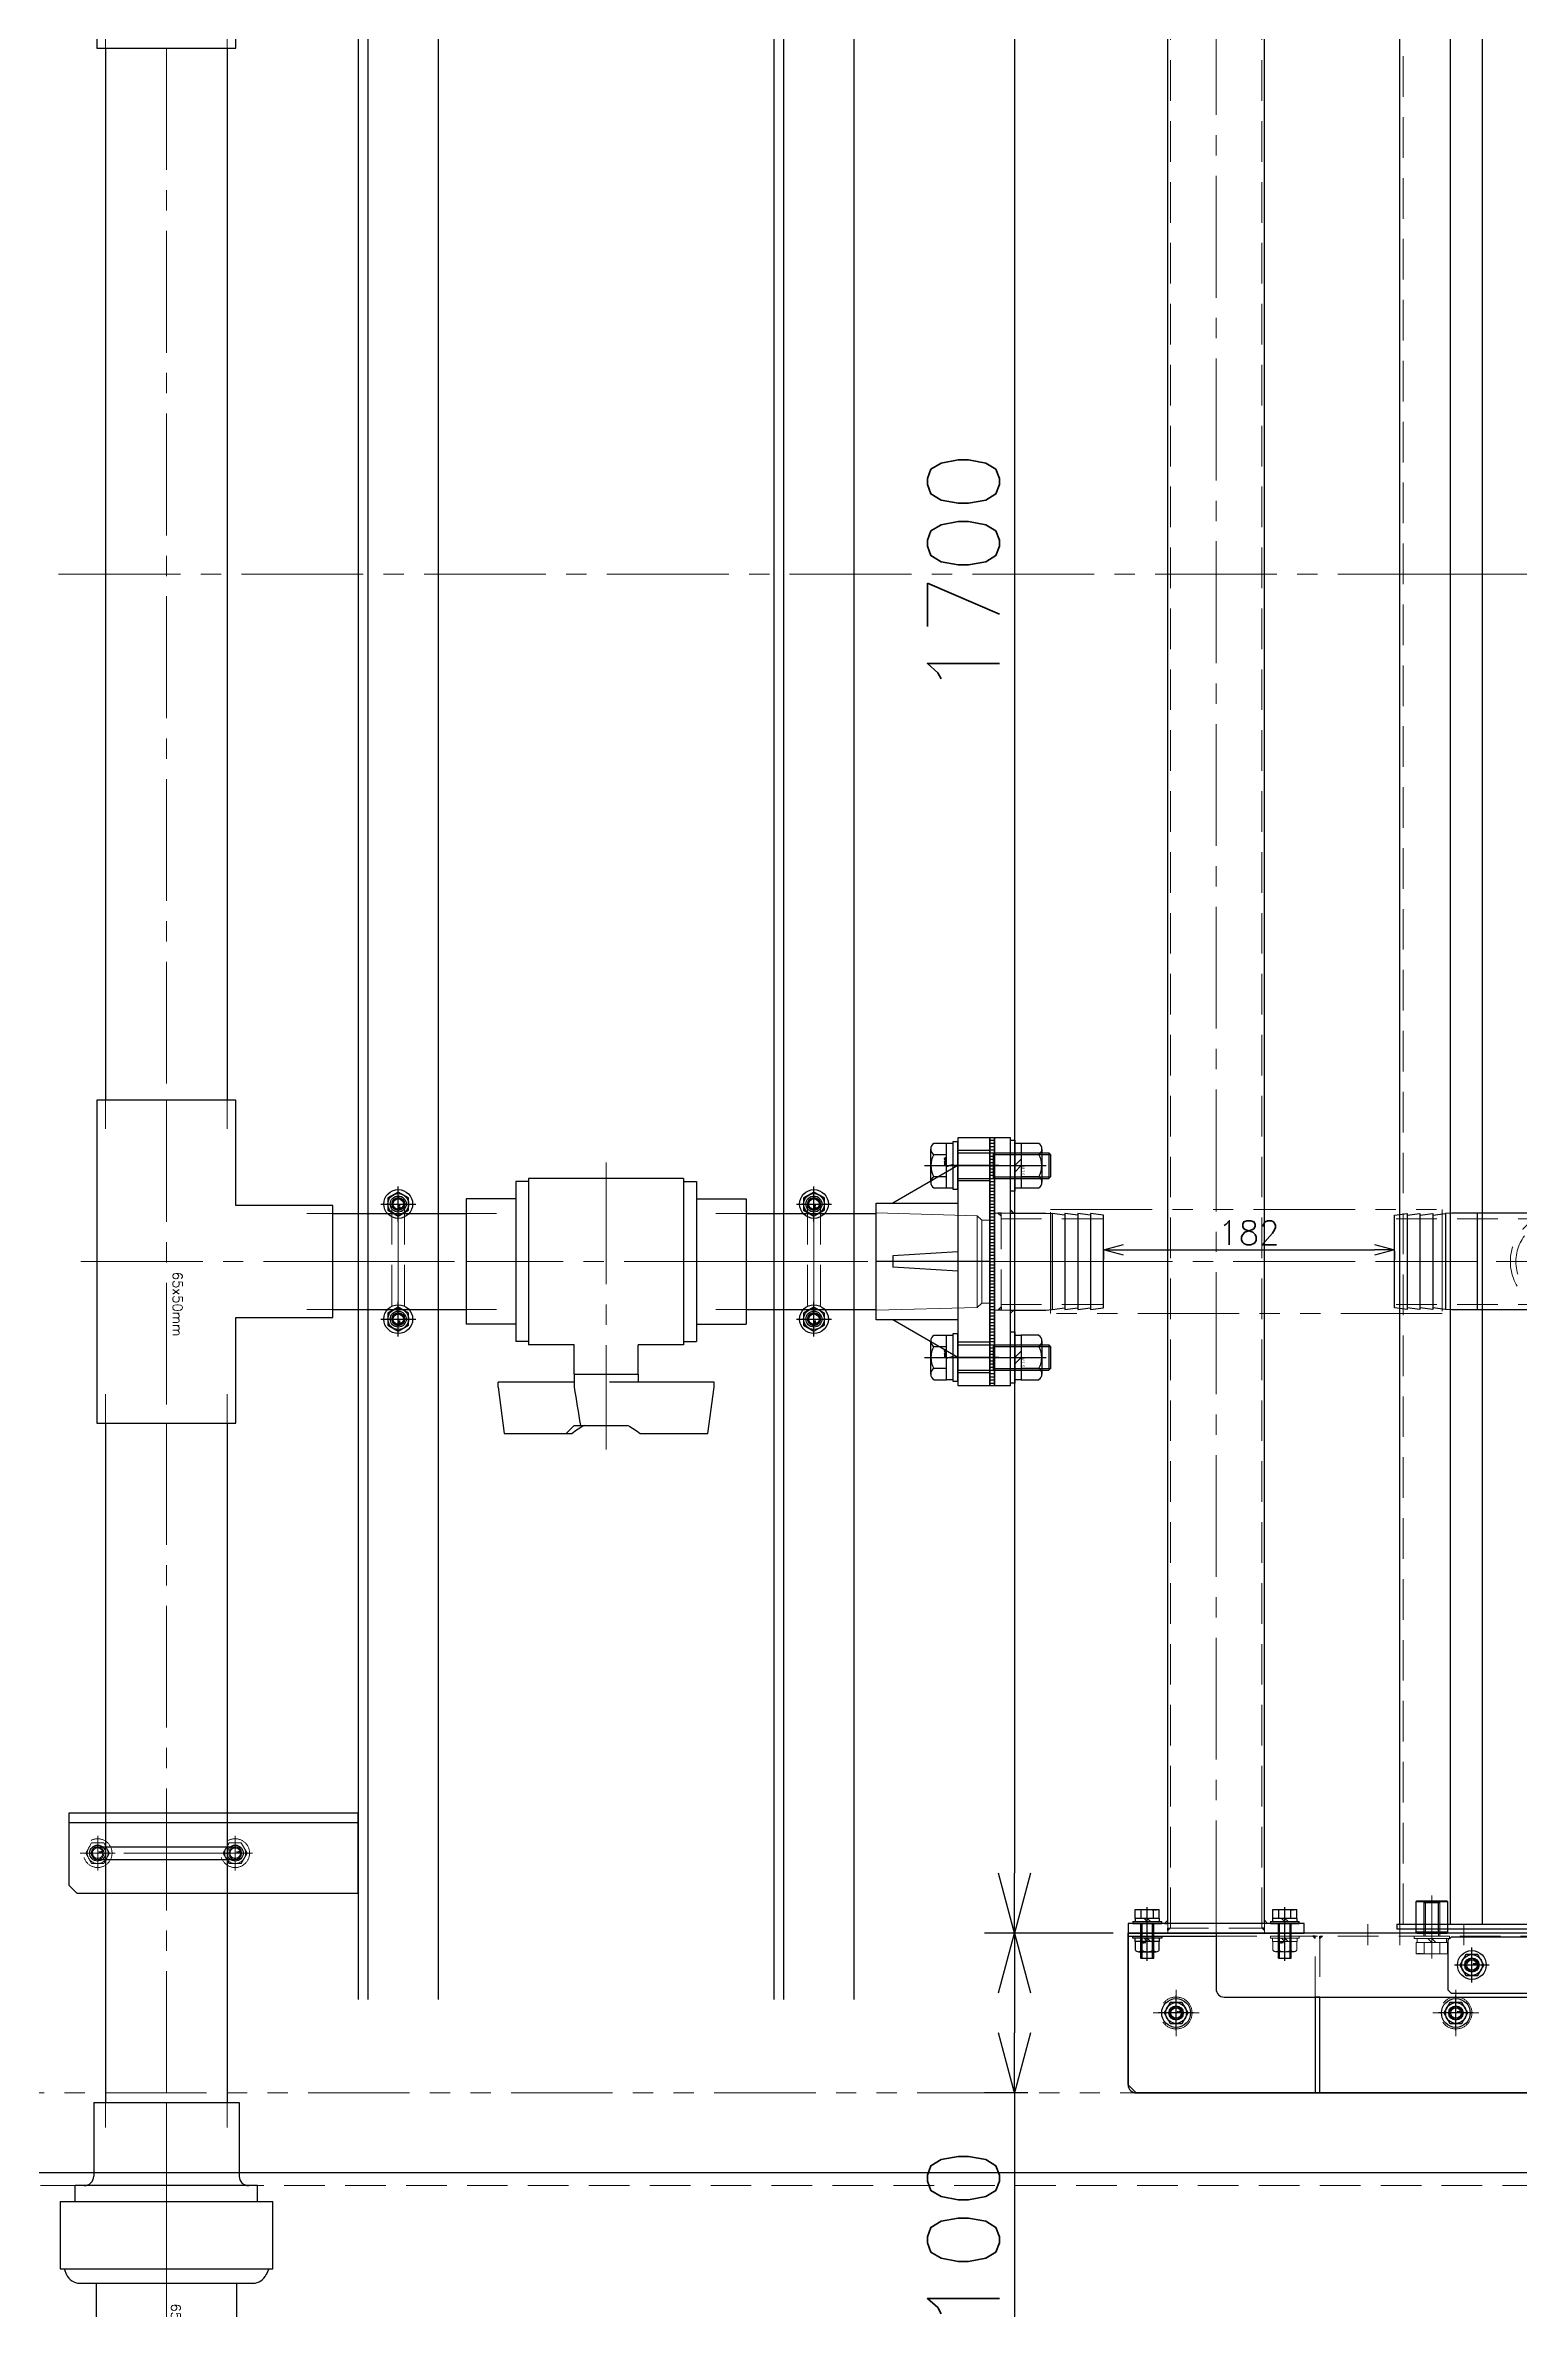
# Model space of a CAD drawing. Header units: millimetres. Extents: x -8731 to 85711, y -14522 to 31379.
# Drawn here: x 1463 to 2385, y 17131 to 18548 of the extents above; entities that cross this region are included whole.
import ezdxf
from ezdxf import colors
from ezdxf.entities.mleader import LeaderData, LeaderLine
from ezdxf.enums import TextEntityAlignment as Align
from ezdxf.math import Vec2, Vec3
from ezdxf.xclip import XClip

# ---------------------------------------------------------------- set-up
doc = ezdxf.new("R2010")
doc.units = ezdxf.units.MM
doc.header["$LTSCALE"] = 4
doc.header["$XCLIPFRAME"] = 0
doc.header["$PDMODE"] = 99
doc.header["$PDSIZE"] = 1
for name, pattern in [('CENTER2', [28.575, 19.05, -3.175, 3.175, -3.175]), ('HIDDEN', [9.525, 6.35, -3.175]), ('PHANTOM2', [31.75, 15.875, -3.175, 3.175, -3.175, 3.175, -3.175])]:
    doc.linetypes.add(name, pattern=pattern)
for name, color, linetype, lineweight in [('04_HIDDEN', 2, 'HIDDEN', 13), ('05_CENTER', 4, 'CENTER2', 13), ('06_PHANTOM', 2, 'PHANTOM2', 13), ('08_DIM', 3, 'Continuous', 13)]:
    doc.layers.add(name, color=color, linetype=linetype, lineweight=lineweight)
doc.layers.add('10_DRAFT', color=8, linetype='Continuous', lineweight=0, plot=False)
doc.styles.add('KANJI0', font='txt.shx', dxfattribs={"width": 0.9, "height": 30, "bigfont": 'bigfont'})
doc.styles.add('KSS_TXT', font='txt.shx', dxfattribs={"bigfont": 'extfont2.shx'})
doc.styles.add('KSS_TXT_L', font='txt.shx', dxfattribs={"height": 9, "bigfont": 'extfont2.shx'})
doc.styles.get("Standard").update_dxf_attribs({"font": 'txt.shx', "bigfont": 'extfont2.shx'})
doc.dimstyles.new('KSS_DIM', dxfattribs={"dimscale": 3, "dimtxt": 3, "dimasz": 2.5, "dimexe": 1.25, "dimexo": 0.625, "dimtad": 1, "dimdsep": 46, "dimtxsty": 'KSS_TXT', "dimblk": 'OPEN30', "dimcen": 0, "dimazin": 2, "dimtfac": 0.75, "dimtmove": 0, "dimatfit": 3, "dimldrblk": 'OPEN30', "dimfxl": 1, "dimtolj": 1, "dimarcsym": 0})

# ---------------------------------------------------------------- blocks, each defined once
blk = doc.blocks.new('AM_BALLOON1')
at = {"transparency": 16777216}
blk.add_circle((0, 0), 5, dxfattribs=at)
blk.add_attdef('B_NUMBER', text='', height=3, dxfattribs=at).set_placement((0, 0), align=Align.MIDDLE_CENTER)
blk = doc.blocks.new('_OPEN')
at = {"color": 0, "linetype": 'ByBlock'}
for p, q in [((-1, 0.167), (0, 0)), ((0, 0), (-1, -0.167)), ((0, 0), (-1, 0))]:
    blk.add_line(p, q, dxfattribs=at)
blk = doc.blocks.new('_Open30')
at = {"color": 0, "linetype": 'ByBlock', "lineweight": -2}
for p, q in [((-1, 0.268), (0, 0)), ((0, 0), (-1, -0.268)), ((0, 0), (-1, 0))]:
    blk.add_line(p, q, dxfattribs=at)
blk = doc.blocks.new('*D4262')
at = {"layer": '08_DIM', "color": 0, "lineweight": -2, "transparency": 16777216}
for p, q in [((2130.4, 19067.5), (2049.9, 19067.5)), ((2068.7, 19030), (2068.7, 17405)), ((2130.4, 17367.5), (2049.9, 17367.5))]:
    blk.add_line(p, q, dxfattribs=at)
at = {"layer": 'Defpoints', "color": 0, "transparency": 16777216}
for p in [(2139.8, 19067.5), (2068.7, 17367.5), (2139.8, 17367.5)]:
    blk.add_point(p, dxfattribs=at)
at = {"layer": '08_DIM', "color": 0, "lineweight": -2, "transparency": 16777216, "xscale": 37.5, "yscale": 37.5, "zscale": 37.5}
for p, rotation in [((2068.7, 19067.5), 90), ((2068.7, 17367.5), 270)]:
    blk.add_blockref('_Open30', p, dxfattribs=dict(at, rotation=rotation))
at = {"layer": '08_DIM', "color": 0, "transparency": 16777216, "insert": (2036.8, 18217.5), "char_height": 45, "attachment_point": 5, "rotation": 90, "style": 'KSS_TXT'}
blk.add_mtext('\\A1;1700', dxfattribs=at)
blk = doc.blocks.new('A$C3AA34862_1_1_1')
at = {"color": 0}
blk.add_lwpolyline([(0, -1100), (2500, -1100), (2500, -1000), (0, -1000)], close=True, dxfattribs=at)
at = {"layer": '04_HIDDEN'}
blk.add_line((0, -1008), (2500, -1008), dxfattribs=at)
at = {"layer": '05_CENTER'}
blk.add_line((-141.1, 0), (2637.2, 0), dxfattribs=at)
blk = doc.blocks.new('*D4239')
at = {"layer": '08_DIM', "color": 0, "lineweight": -2, "transparency": 16777216}
for p, q in [((2130.4, 17367.5), (2049.9, 17367.5)), ((2068.7, 17330), (2068.7, 17305)), ((2077.1, 17267.5), (2049.9, 17267.5)), ((2068.7, 17267.5), (2068.7, 17121.2))]:
    blk.add_line(p, q, dxfattribs=at)
at = {"layer": 'Defpoints', "color": 0, "transparency": 16777216}
for p in [(2139.8, 17367.5), (2068.7, 17267.5), (2086.5, 17267.5)]:
    blk.add_point(p, dxfattribs=at)
at = {"layer": '08_DIM', "color": 0, "lineweight": -2, "transparency": 16777216, "xscale": 37.5, "yscale": 37.5, "zscale": 37.5}
for p, rotation in [((2068.7, 17367.5), 90), ((2068.7, 17267.5), 270)]:
    blk.add_blockref('_Open30', p, dxfattribs=dict(at, rotation=rotation))
at = {"layer": '08_DIM', "color": 0, "transparency": 16777216, "insert": (2036.8, 17175.6), "char_height": 45, "attachment_point": 5, "rotation": 90, "style": 'KSS_TXT'}
blk.add_mtext('\\A1;100', dxfattribs=at)
blk = doc.blocks.new('A$C76D83096_1_1_1')
at = {"color": 0}
for p, q in [((6, 30.2), (1694, 30.2)), ((6, -30.2), (1694, -30.2))]:
    blk.add_line(p, q, dxfattribs=at)
blk.add_lwpolyline([(0, -55), (6, -55), (6, 55), (0, 55)], close=True, dxfattribs=at)
at = {"color": 3}
for points in [[(3, 30.2), (3, 28.8), (1.5, 30.2), (1.5, 30.2)], [(6, 30.2), (8, 30.2), (8, 30.2), (6, 32.2)], [(3, -30.2), (3, -28.8), (1.5, -30.2), (1.5, -30.2)], [(6, -30.2), (8, -30.2), (8, -30.2), (6, -32.2)]]:
    blk.add_lwpolyline(points, close=True, dxfattribs=at)
at = {"layer": '04_HIDDEN'}
for p, q in [((0, 30.2), (6, 30.2)), ((3, 30.2), (3, -30.2)), ((3, 28.6), (1697, 28.6)), ((0, -30.2), (6, -30.2)), ((3, -28.6), (1697, -28.6))]:
    blk.add_line(p, q, dxfattribs=at)
at = {"layer": '05_CENTER'}
for p, q in [((-5.8, 43), (11.7, 43)), ((-5.8, 0), (1705.7, 0)), ((-5.7, -43), (11.7, -43))]:
    blk.add_line(p, q, dxfattribs=at)
blk = doc.blocks.new('A$C4A032556_1_1_1')
at = {"color": 0}
blk.add_lwpolyline([(150, 50), (150, 50), (150, -45), (145, -50), (-545, -50), (-550, -45), (-550, 50)], dxfattribs=at)
for centre in [(100, 25), (-520, 0), (-345, 0), (-170, 0), (5, 0), (100, -25)]:
    blk.add_circle(centre, 4.5, dxfattribs=at)
at = {"layer": '04_HIDDEN'}
blk.add_lwpolyline([(-550, 50), (150, 50)], dxfattribs=at)
for centre in [(100, 25), (-520, 0), (-345, 0), (-170, 0), (5, 0), (100, -25)]:
    blk.add_circle(centre, 10, dxfattribs=at)
at = {"layer": '05_CENTER'}
for p, q in [((100, 10.6), (100, 39.4)), ((-520, -14.4), (-520, 14.4)), ((-345, -14.4), (-345, 14.4)), ((-170, -14.4), (-170, 14.4)), ((5, -14.4), (5, 14.4)), ((114.4, 25), (85.6, 25)), ((-505.6, 0), (-534.4, 0)), ((-330.6, 0), (-359.4, 0)), ((-155.6, 0), (-184.4, 0)), ((19.4, 0), (-9.4, 0)), ((100, -39.4), (100, -10.6)), ((114.4, -25), (85.6, -25))]:
    blk.add_line(p, q, dxfattribs=at)
blk = doc.blocks.new('A$C73615150_1_1_1')
at = {"color": 0}
for p, q in [((-80, 48), (-25, 48)), ((-25, 50), (-25, 15)), ((-20, 10), (520, 10))]:
    blk.add_line(p, q, dxfattribs=at)
blk.add_lwpolyline([(520, -50), (520, -50), (520, 50), (-80, 50), (-80, -45, 0.414214), (-75, -50), (-75, -50), (520, -50)], format="xyb", dxfattribs=at)
at = {"color": 3}
for points in [[(37, 48), (35.5, 48), (35.5, 48), (37, 46.5)], [(40, 48), (41.5, 48), (41.5, 48), (40, 46.5)], [(197, 48), (195.5, 48), (195.5, 48), (197, 46.5)], [(200, 48), (201.5, 48), (201.5, 48), (200, 46.5)], [(357, 48), (355.5, 48), (355.5, 48), (357, 46.5)], [(360, 48), (361.5, 48), (361.5, 48), (360, 46.5)], [(515, 48), (513.5, 48), (513.5, 48), (515, 46.5)], [(520, 48), (518.5, 48), (518.5, 48), (520, 46.5)]]:
    blk.add_lwpolyline(points, close=True, dxfattribs=at)
at = {"color": 0}
for points in [[(40, 10), (37, 10), (37, -50), (40, -50)], [(200, 10), (197, 10), (197, -92), (200, -92)], [(360, 10), (357, 10), (357, -50), (360, -50)], [(520, 10), (515, 10), (515, -50), (520, -50)]]:
    blk.add_lwpolyline(points, close=True, dxfattribs=at)
for centre in [(135, 30), (415, 30), (-50, 0), (125, 0), (300, 0), (475, 0)]:
    blk.add_circle(centre, 4.5, dxfattribs=at)
blk.add_arc((-20, 15), 5, 180, 270, dxfattribs=at)
at = {"layer": '04_HIDDEN'}
for p, q in [((-25, 48), (520, 48)), ((37, 10), (37, 48)), ((40, 48), (40, 10)), ((197, 10), (197, 48)), ((200, 48), (200, 10)), ((357, 10), (357, 48)), ((360, 10), (360, 48)), ((360, 48), (360, 10)), ((515, 10), (515, 48)), ((520, 48), (520, 10)), ((197, -69), (200, -69)), ((197, -81), (200, -81))]:
    blk.add_line(p, q, dxfattribs=at)
at = {"layer": '05_CENTER'}
for p, q in [((-68, 42.4), (-68, 55.6)), ((18, 42.4), (18, 55.6)), ((70, 42.4), (70, 55.6)), ((90, 42.4), (90, 55.6)), ((110, 42.4), (110, 55.6)), ((130, 42.4), (130, 55.6)), ((142.3, 30), (127.7, 30)), ((135, 22.7), (135, 37.3)), ((422.3, 30), (407.7, 30)), ((415, 22.7), (415, 37.3)), ((509.2, 25), (525.9, 25)), ((-50, -9.3), (-50, 9.3)), ((125, -9.3), (125, 9.3)), ((300, -9.3), (300, 9.3)), ((475, -9.3), (475, 9.3)), ((-40.7, 0), (-59.3, 0)), ((134.3, 0), (115.7, 0)), ((309.3, 0), (290.7, 0)), ((484.3, 0), (465.7, 0)), ((509.2, -25), (525.9, -25)), ((191.6, -75), (205.2, -75))]:
    blk.add_line(p, q, dxfattribs=at)
at = {"layer": '10_DRAFT'}
blk.add_line((-25, 48), (-25, 50), dxfattribs=at)
blk = doc.blocks.new('M8Nza_1_1_1')
at = {"color": 0}
for p, q in [((-7.7, 3.2), (7.7, 3.2)), ((-7.7, 3.2), (-7.7, 1.2)), ((-7.5, 8.7), (-7.5, 3.2)), ((5.6, 9.7), (-5.6, 9.7)), ((-3.8, 3.2), (-3.8, 8.7)), ((0, 1.2), (-2, 3.2)), ((0, 3.2), (2, 1.2)), ((3.7, 8.7), (3.7, 3.2)), ((7.5, 3.2), (7.5, 8.7)), ((7.7, 3.2), (7.7, 1.2))]:
    blk.add_line(p, q, dxfattribs=at)
at = {"color": 0, "linetype": 'CENTER2'}
blk.add_line((0, 9.7), (0, 0), dxfattribs=at)
at = {"color": 0}
blk.add_lwpolyline([(-9, 1.2), (9, 1.2), (9, 0), (-9, 0)], close=True, dxfattribs=at)
for centre, radius, start, end in [((-5.6, 7.4), 2.25, 33.626, 146.374), ((0, 2.2), 7.5, 60, 120), ((5.6, 7.4), 2.25, 33.626, 146.374)]:
    blk.add_arc(centre, radius, start, end, dxfattribs=at)
at = {"layer": '10_DRAFT', "style": 'KSS_TXT'}
blk.add_text('M8', height=1, dxfattribs=at).set_placement((0.9, 3.3))
blk = doc.blocks.new('A$C46CB4146_1_1_1')
at = {"color": 0}
for p, q in [((-9, 1.2), (9, 1.2)), ((-9, 1.2), (-9, 0)), ((-7.7, 3.2), (-7.7, 1.2)), ((7.7, 3.2), (-7.7, 3.2)), ((-7.5, 8.7), (7.5, 8.7)), ((-7.5, 3.2), (-7.5, 8.7)), ((-3.8, 3.2), (-3.8, 8.7)), ((0, 1.2), (-2, 3.2)), ((0, 3.2), (2, 1.2)), ((3.8, 3.2), (3.8, 8.7)), ((7.5, 3.2), (7.5, 8.7)), ((7.7, 1.2), (7.7, 3.2)), ((9, 0), (9, 1.2)), ((-9, 0), (9, 0))]:
    blk.add_line(p, q, dxfattribs=at)
at = {"color": 0, "linetype": 'CENTER2'}
blk.add_line((0, -23.3), (0, 10.2), dxfattribs=at)
at = {"color": 0, "linetype": 'HIDDEN'}
for p, q in [((-4, -21.8), (-4, 0)), ((-3.3, -21.8), (-3.3, 0)), ((3.3, -21.8), (3.3, 0)), ((4, -21.8), (4, 0)), ((-4, -21.8), (4, -21.8))]:
    blk.add_line(p, q, dxfattribs=at)
at = {"layer": '10_DRAFT', "style": 'KSS_TXT_L'}
blk.add_text('BT-M8x25L,SW,PW', height=0.3, dxfattribs=at).set_placement((3, 8.4))
blk = doc.blocks.new('8b_1_1_1')
at = {"color": 0, "linetype": 'CENTER2'}
for p, q in [((10.9, 0), (-10.9, 0)), ((0, -10.9), (0, 10.9))]:
    blk.add_line(p, q, dxfattribs=at)
at = {"color": 0}
for p, q in [((-3.8, 6.5), (-7.5, 0)), ((-3.8, 6.5), (-7.5, 0)), ((-7.5, 0), (-3.8, -6.5)), ((-7.5, 0), (-3.8, -6.5)), ((3.8, 6.5), (-3.8, 6.5)), ((3.8, 6.5), (-3.8, 6.5)), ((7.5, 0), (3.8, 6.5)), ((7.5, 0), (3.8, 6.5)), ((3.8, -6.5), (7.5, 0)), ((3.8, -6.5), (7.5, 0)), ((-3.8, -6.5), (3.8, -6.5)), ((-3.8, -6.5), (3.8, -6.5))]:
    blk.add_line(p, q, dxfattribs=at)
for radius in [9, 6.5, 4, 3.25]:
    blk.add_circle((0, 0), radius, dxfattribs=at)
at = {"layer": '10_DRAFT', "style": 'KSS_TXT'}
blk.add_text('M8', height=1, dxfattribs=at).set_placement((0.8, 0.1))
blk = doc.blocks.new('FWTAS-D20-M10-T20.0a_1_1')
at = {"color": 0}
for p, q in [((-10, -0.5), (10, -0.5)), ((-10, -19.5), (10, -19.5))]:
    blk.add_line(p, q, dxfattribs=at)
blk.add_lwpolyline([(-9.5, -20), (9.5, -20), (10, -19.5), (10, -0.5), (9.5, 0), (-9.5, 0), (-10, -0.5), (-10, -19.5)], close=True, dxfattribs=at)
at = {"layer": '04_HIDDEN', "color": 0}
for p, q in [((-5, 0), (-5, -20)), ((-4, 0), (-4, -20)), ((4, 0), (4, -20)), ((5, 0), (5, -20))]:
    blk.add_line(p, q, dxfattribs=at)
at = {"layer": '05_CENTER', "color": 0}
blk.add_line((0, -23.4), (0, 3.4), dxfattribs=at)
blk = doc.blocks.new('A$C7AFA21F4_1_1_1')
at = {"color": 0}
for p, q in [((-11, 1.5), (11, 1.5)), ((-11, 1.5), (-11, 0)), ((-11, 0), (11, 0)), ((-9.8, 11), (9.8, 11)), ((-9.8, 4), (-9.8, 11)), ((9.8, 4), (-9.8, 4)), ((-9.2, 4), (-9.2, 1.5)), ((-4.9, 4), (-4.9, 11)), ((0, 1.5), (-2.5, 4)), ((0, 4), (2.5, 1.5)), ((4.9, 4), (4.9, 11)), ((9.2, 1.5), (9.2, 4)), ((9.8, 4), (9.8, 11)), ((11, 0), (11, 1.5))]:
    blk.add_line(p, q, dxfattribs=at)
at = {"color": 0, "linetype": 'HIDDEN'}
for p, q in [((-5, -21), (-5, 0)), ((-4.2, -21), (-4.2, 0)), ((4.2, -21), (4.2, 0)), ((5, -21), (5, 0)), ((-5, -21), (5, -21))]:
    blk.add_line(p, q, dxfattribs=at)
at = {"color": 0, "linetype": 'CENTER2'}
blk.add_line((0, -24), (0, 14), dxfattribs=at)
at = {"layer": '10_DRAFT', "style": 'KSS_TXT_L'}
blk.add_text('BT-M10x25L,SW,PW', height=0.3, dxfattribs=at).set_placement((5.1, 10.7))
blk = doc.blocks.new('A$C7CBE1021_1_1')
at = {"color": 0}
blk.add_lwpolyline([(-13, -17.5), (293, -17.5), (295, -15.5), (295, 15.5), (293, 17.5), (-13, 17.5), (-15, 15.5), (-15, -15.5)], close=True, dxfattribs=at)
for centre in [(0, 0), (280, 0)]:
    blk.add_circle(centre, 4.5, dxfattribs=at)
at = {"layer": '05_CENTER'}
for p, q in [((0, -7.3), (0, 7.3)), ((280, -7.3), (280, 7.3)), ((7.3, 0), (-7.3, 0)), ((287.3, 0), (272.7, 0))]:
    blk.add_line(p, q, dxfattribs=at)
blk = doc.blocks.new('A$C69041DDD_1_1_1')
at = {"color": 0}
for p, q in [((-28, -844.5), (-28, 844.5)), ((-30, -844.5), (222, -844.5)), ((-30, -844.5), (-30, -847.5)), ((72, -847.5), (-30, -847.5))]:
    blk.add_line(p, q, dxfattribs=at)
at = {"color": 3}
for p, q in [((3.6, -844.5), (3.6, 844.5)), ((23.6, -844.5), (23.6, 844.5))]:
    blk.add_line(p, q, dxfattribs=at)
at = {"layer": '04_HIDDEN'}
for p, q in [((-26, -844.5), (-26, 844.5)), ((2, -844.5), (2, -847.5))]:
    blk.add_line(p, q, dxfattribs=at)
at = {"layer": '10_DRAFT'}
for p, q in [((262, 0), (-30, 0)), ((-8, -844.5), (-8, -847.5))]:
    blk.add_line(p, q, dxfattribs=at)
blk = doc.blocks.new('A$C48F4429B_1_1')
at = {"rotation": 90}
blk.add_blockref('A$C69041DDD_1_1_1', (-847.5, -22), dxfattribs=at)
blk = doc.blocks.new('A$C171B1F0E_1_1')
at = {"color": 0}
for p, q in [((-102.8, 29), (-94.8, 30.1)), ((-102.8, -28.9), (-102.8, 29)), ((-94.8, 30.1), (-94.8, -30)), ((-94.8, 29), (-86.8, 30.1)), ((-86.8, 30.1), (-86.8, -30)), ((-86.8, 29), (-78.8, 30.1)), ((-78.8, 30.1), (-78.8, -30)), ((-78.8, 29), (-70.8, 30.1)), ((-66.8, 30.3), (-70.8, 30.1)), ((-70.8, 30.1), (-70.8, -30)), ((0, 30.3), (-66.8, 30.3)), ((-50.8, -30.2), (-50.8, 30.3)), ((15, 28.5), (15, 26.3)), ((15, -28.5), (15, -26.3)), ((-94.8, -30), (-102.8, -28.9)), ((-86.8, -30), (-94.8, -28.9)), ((-78.8, -30), (-86.8, -28.9)), ((-70.8, -30), (-78.8, -28.9)), ((-66.8, -30.2), (-70.8, -30)), ((0, -30.2), (-66.8, -30.2))]:
    blk.add_line(p, q, dxfattribs=at)
for points in [[(10, 28.5), (15, 28.5), (15, 150), (10, 150)], [(10, -28.5), (15, -28.5), (15, -150), (10, -150)]]:
    blk.add_lwpolyline(points, close=True, dxfattribs=at)
blk.add_arc((0, 0), 30.2, 269.9995, 90, dxfattribs=at)
at = {"color": 3}
for centre, radius, start, end in [((10.4, 27.9), 2.28, 101.3016, 150.9359), ((10, 28.5), 4.51, 336.4225, 0), ((10, -28.5), 4.51, 0, 23.5775), ((10.4, -27.9), 2.28, 209.0641, 258.6984)]:
    blk.add_arc(centre, radius, start, end, dxfattribs=at)
at = {"layer": '04_HIDDEN'}
for p, q in [((10, 28.5), (10, -28.5)), ((0, 26.8), (-102.8, 26.8)), ((15, -26.3), (15, 26.3)), ((0, -26.8), (-102.8, -26.8))]:
    blk.add_line(p, q, dxfattribs=at)
blk.add_circle((0, 0), 26.8, dxfattribs=at)
blk.add_arc((0, 0), 30.2, 90, 270, dxfattribs=at)
at = {"layer": '05_CENTER'}
for p, q in [((21.9, 130), (3.1, 130)), ((21.9, 50), (3.1, 50)), ((0, -37), (0, 37)), ((37, 0), (-108.3, 0)), ((-102.8, 0), (-50.8, 0)), ((21.9, -50), (3.1, -50)), ((21.9, -130), (3.1, -130))]:
    blk.add_line(p, q, dxfattribs=at)
blk = doc.blocks.new('A$C5F8F3055_1_1')
for name, p, rotation in [('A$C48F4429B_1_1', (-480, -847.5), 270), ('A$C76D83096_1_1_1', (-645, -850), 90), ('M8Nza_1_1_1', (-688, -852), 180)]:
    blk.add_blockref(name, p, dxfattribs=dict(rotation=rotation))
for name, p in [('A$C171B1F0E_1_1', (-430.7, 430)), ('A$C171B1F0E_1_1', (-430.7, -430)), ('A$C46CB4146_1_1_1', (-688, -844)), ('A$C46CB4146_1_1_1', (-602, -844)), ('A$C73615150_1_1_1', (-620, -900)), ('A$C4A032556_1_1_1', (-150, -900)), ('A$C7CBE1021_1_1', (-485, -870)), ('8b_1_1_1', (-485, -870)), ('8b_1_1_1', (-670, -900)), ('8b_1_1_1', (-495, -900))]:
    blk.add_blockref(name, p)
at = {"color": 4, "rotation": 180}
blk.add_blockref('FWTAS-D20-M10-T20.0a_1_1', (-510, -850), dxfattribs=at)
at = {"layer": '04_HIDDEN', "rotation": 180}
for name, p in [('A$C7AFA21F4_1_1_1', (-510, -852)), ('M8Nza_1_1_1', (-602, -852))]:
    blk.add_blockref(name, p, dxfattribs=at)
blk = doc.blocks.new('A$C73951639_1_1_1')
at = {"color": 0}
for p, q in [((10, -30.3), (10, 30.3)), ((10, 30.3), (32, 30.3)), ((32, 30.3), (36, 30.1)), ((44, 29), (36, 30.1)), ((36, 30.1), (36, -30)), ((52, 29), (44, 30.1)), ((44, 30.1), (44, -30)), ((60, 29), (52, 30.1)), ((52, 30.1), (52, -30)), ((68, 29), (60, 30.1)), ((60, 30.1), (60, -30)), ((68, -28.9), (68, 29)), ((10, -30.3), (32, -30.3)), ((32, -30.3), (36, -30)), ((36, -30), (44, -28.9)), ((44, -30), (52, -28.9)), ((52, -30), (60, -28.9)), ((60, -30), (68, -28.9))]:
    blk.add_line(p, q, dxfattribs=at)
blk.add_lwpolyline([(10, 77.5), (0, 77.5), (0, -77.5), (10, -77.5)], close=True, dxfattribs=at)
at = {"color": 3}
for points in [[(4, 30.3), (2, 30.3), (4, 28.3), (4, 28.3)], [(10, 30.3), (12, 30.3), (10, 32.3), (10, 32.3)], [(4, -30.3), (2, -30.3), (4, -28.3), (4, -28.3)], [(10, -30.3), (12, -30.3), (10, -32.3), (10, -32.3)]]:
    blk.add_lwpolyline(points, close=True, dxfattribs=at)
at = {"layer": '04_HIDDEN'}
for p, q in [((10, 30.3), (0, 30.3)), ((4, -30.3), (4, 30.3)), ((4, 26.8), (68, 26.8)), ((4, -26.8), (68, -26.8)), ((10, -30.3), (0, -30.3))]:
    blk.add_line(p, q, dxfattribs=at)
at = {"layer": '05_CENTER'}
for p, q in [((-8, 60), (18, 60)), ((0, 0), (72.7, 0)), ((68, 0), (10, 0)), ((-8, -60), (18, -60))]:
    blk.add_line(p, q, dxfattribs=at)
blk = doc.blocks.new('A$C4CA70B29_1_1_1')
h = blk.add_hatch()
h.set_pattern_fill('_USER', color=3, scale=2, pattern_type=0)
h.set_pattern_definition([(0, (-6784.6076, -8968.539), (0, 2), [])])
h.paths.add_polyline_path([(0, 77.5), (-3, 77.5), (-3, -77.5), (0, -77.5)])
at = {"color": 3}
blk.add_lwpolyline([(0, 77.5), (-3, 77.5), (-3, -77.5), (0, -77.5)], close=True, dxfattribs=at)
blk = doc.blocks.new('M16Nza_1_1_1')
at = {"color": 0}
for p, q in [((-13.9, 17.7), (-13.9, 6.6)), ((-10.4, 19.6), (10.4, 19.6)), ((-6.9, 6.6), (-6.9, 17.7)), ((6.9, 17.7), (6.9, 6.6)), ((13.9, 6.6), (13.9, 17.7)), ((-14, 2.6), (-14, 6.6)), ((-14, 6.6), (14, 6.6)), ((-4, 6.6), (0, 2.6)), ((0, 6.6), (4, 2.6)), ((14, 6.6), (14, 2.6))]:
    blk.add_line(p, q, dxfattribs=at)
at = {"color": 0, "linetype": 'CENTER2'}
blk.add_line((0, 0), (0, 19.6), dxfattribs=at)
at = {"color": 0}
blk.add_lwpolyline([(-16, 2.6), (16, 2.6), (16, 0), (-16, 0)], close=True, dxfattribs=at)
for centre, radius, start, end in [((-10.4, 15.4), 4.16, 33.626, 146.374), ((0, 5.7), 13.8, 60, 120), ((10.4, 15.4), 4.16, 33.626, 146.374)]:
    blk.add_arc(centre, radius, start, end, dxfattribs=at)
at = {"layer": '10_DRAFT', "style": 'KANJI0', "width": 0.82}
blk.add_text('Ｍ１６', height=1.71, dxfattribs=at).set_placement((0.4, 6.8))
blk = doc.blocks.new('A$C598F6B99_1_1')
at = {"color": 0}
for p, q in [((-13.9, 15.1), (-13.9, 7)), ((-10.4, 17), (10.4, 17)), ((-6.9, 7), (-6.9, 15.1)), ((6.9, 15.1), (6.9, 7)), ((13.8, 7), (13.8, 15.1)), ((-15, 0), (-15, 3)), ((-15, 3), (15, 3)), ((-15, 0), (15, 0)), ((-14, 3), (-14, 7)), ((-14, 7), (14, 7)), ((-8, 0), (-8, -56.9)), ((0.7, 3), (-0.7, 7)), ((8, 0), (8, -56.9)), ((14, 7), (14, 3)), ((15, 3), (15, 0)), ((8, -22), (-8, -22)), ((-6.9, -22), (-6.9, -58)), ((6.9, -22), (6.9, -58)), ((8, -56.9), (-8, -56.9)), ((-8, -56.9), (-6.9, -58)), ((6.9, -58), (-6.9, -58)), ((8, -56.9), (6.9, -58))]:
    blk.add_line(p, q, dxfattribs=at)
at = {"color": 0, "linetype": 'CENTER2'}
blk.add_line((0, 20.9), (0, -61), dxfattribs=at)
at = {"color": 0}
for centre, radius, start, end in [((-10.4, 12.8), 4.16, 33.626, 146.374), ((0, 3.1), 13.8, 60, 120), ((10.4, 12.8), 4.16, 33.626, 146.374)]:
    blk.add_arc(centre, radius, start, end, dxfattribs=at)
at = {"layer": '10_DRAFT', "style": 'KANJI0', "width": 0.82}
blk.add_text('M16x65', height=1, dxfattribs=at).set_placement((0.4, 7.5))
blk = doc.blocks.new('TSフランジ-JIS10K-50mmb_1')
at = {"color": 0}
for p, q in [((-36.5, 71), (36.5, 71)), ((-36.5, 20), (-36.5, 71)), ((36.5, 71), (36.5, 20)), ((-60, 20), (-36.5, 60.7)), ((-6, 20), (-3.5, 60.7)), ((3.5, 60.7), (-3.5, 60.7)), ((6, 20), (3.5, 60.7)), ((60, 20), (36.5, 60.7)), ((77.5, 20), (-77.5, 20)), ((-77.5, 20), (-77.5, 0)), ((77.5, 0), (77.5, 20)), ((-77.5, 0), (77.5, 0))]:
    blk.add_line(p, q, dxfattribs=at)
at = {"color": 0, "linetype": 'CENTER2'}
for p, q in [((0, 0), (0, 71)), ((-60, -5.6), (-60, 25.3)), ((60, -5.6), (60, 25.3))]:
    blk.add_line(p, q, dxfattribs=at)
at = {"color": 0, "linetype": 'HIDDEN'}
for p, q in [((-69.5, 0), (-69.5, 20)), ((-50.5, 0), (-50.5, 20)), ((50.5, 0), (50.5, 20)), ((69.5, 0), (69.5, 20))]:
    blk.add_line(p, q, dxfattribs=at)
at = {"layer": '10_DRAFT'}
for p, q in [((-30.4, 71), (-28.7, 8)), ((30.4, 71), (28.7, 8)), ((-28.7, 8), (28.7, 8)), ((-28.7, 8), (-26, 5)), ((-26, 5), (-26, 0)), ((-26, 5), (26, 5)), ((28.7, 8), (26, 5)), ((26, 5), (26, 0))]:
    blk.add_line(p, q, dxfattribs=at)
blk = doc.blocks.new('A$C3D25287D_1_1_1')
for p, q in [((0, 30), (81.5, 30)), ((0, -30), (81.5, -30))]:
    blk.add_line(p, q)
at = {"layer": '05_CENTER'}
blk.add_line((0, 0), (136.5, 0), dxfattribs=at)
at = {"color": 4, "rotation": 90}
blk.add_blockref('TSフランジ-JIS10K-50mmb_1', (152.5, 0), dxfattribs=at)
for name, p, rotation in [('A$C598F6B99_1_1', (132.5, 60), 90), ('M16Nza_1_1_1', (165.5, 60), 270), ('A$C598F6B99_1_1', (132.5, -60), 90), ('M16Nza_1_1_1', (165.5, -60), 270)]:
    blk.add_blockref(name, p, dxfattribs=dict(rotation=rotation))
for name in ['A$C73951639_1_1_1', 'A$C4CA70B29_1_1_1']:
    blk.add_blockref(name, (155.5, 0))
blk = doc.blocks.new('径違いチーズ(TS-T)-65mm×50mma_1_1_1')
at = {"color": 0}
for p, q in [((-35, 104), (-35, 43.5)), ((35, 104), (-35, 104)), ((35, 43.5), (35, 104)), ((-101, 43.5), (-101, -43.5)), ((-35, 43.5), (-101, 43.5)), ((101, 43.5), (35, 43.5)), ((101, -43.5), (101, 43.5)), ((-101, -43.5), (101, -43.5))]:
    blk.add_line(p, q, dxfattribs=at)
at = {"layer": '05_CENTER', "color": 0}
for p, q in [((0, -53.5), (0, 104)), ((-101, 0), (101, 0))]:
    blk.add_line(p, q, dxfattribs=at)
at = {"layer": '10_DRAFT'}
for p, q in [((-30, 104), (-30, 87.8)), ((30, 104), (30, 87.8)), ((-101, 38), (-83, 38)), ((101, 38), (83, 38)), ((-101, -38), (-83, -38)), ((101, -38), (83, -38))]:
    blk.add_line(p, q, dxfattribs=at)
at = {"layer": '10_DRAFT', "style": 'KSS_TXT'}
blk.add_text('65x50mm', height=6, dxfattribs=at).set_placement((6.4, 4))
blk = doc.blocks.new('プレハブジョイント-ソケット形-65mma_1_1_1')
at = {"color": 0}
for p, q in [((-102, 57), (-112, 57)), ((-112, 57), (-112, -57)), ((-60, 66.5), (-102, 66.5)), ((-102, -66.5), (-102, 66.5)), ((-60, -66.5), (-60, 66.5)), ((-60, 64), (-56.3, 62.4)), ((-164, 45.5), (-118, 45.5)), ((-164, -45.5), (-164, 45.5)), ((-51, -54.2), (-51, 54.2)), ((0, 44), (-51, 44)), ((0, -44), (0, 44)), ((-164, -45.5), (-118, -45.5)), ((-51, -44), (0, -44)), ((-102, -57), (-112, -57)), ((-112, -57), (-112, -57)), ((-102, -66.5), (-60, -66.5)), ((-60, -64), (-56.3, -62.4))]:
    blk.add_line(p, q, dxfattribs=at)
for centre, radius, start, end in [((-60, 54.2), 9, 0, 66.0375), ((-118, 51.5), 6, 270, 0), ((-118, -51.5), 6, 0, 90), ((-60, -54.2), 9, 293.9625, 0)]:
    blk.add_arc(centre, radius, start, end, dxfattribs=at)
at = {"layer": '05_CENTER', "color": 0}
blk.add_line((0, 0), (-164, 0), dxfattribs=at)
at = {"layer": '10_DRAFT'}
for p, q in [((-164, 38), (-148.4, 38)), ((-15.6, 38), (0, 38)), ((-164, -38), (-148.4, -38)), ((-15.6, -38), (0, -38))]:
    blk.add_line(p, q, dxfattribs=at)
at = {"layer": '10_DRAFT', "style": 'KSS_TXT'}
blk.add_text('65mm', height=6, dxfattribs=at).set_placement((-38.3, 2.9))
blk = doc.blocks.new('コンパクトボールバルブ27型-ソケット形-50mma_1_1_1')
at = {"color": 0}
for p, q in [((-67.5, 78.5), (-63.7, 107.5)), ((-63.7, 107.5), (-21.3, 107.5)), ((-25, 107.5), (-20, 102.5)), ((-20, 102.5), (13.5, 102.5)), ((21.3, 107.5), (63.7, 107.5)), ((63.7, 107.5), (67.5, 78.5)), ((-67.5, 78.5), (-67.5, 75.5)), ((-20, 75.5), (-67.5, 75.5)), ((-20, 70.5), (-20, 78.5)), ((67.5, 75.5), (2.1, 75.5)), ((20, 70.5), (20, 75.5)), ((67.5, 78.5), (67.5, 75.5)), ((-20, 70.5), (-20, 52)), ((-20, 70.5), (20, 70.5)), ((20, 70.5), (20, 52)), ((-56.5, -50), (-56.5, 50)), ((-48.5, 50), (-56.5, 50)), ((-20, 52), (-48.5, 52)), ((-48.5, -52), (-48.5, 52)), ((48.5, 52), (20, 52)), ((48.5, -52), (48.5, 52)), ((48.5, 50), (56.5, 50)), ((56.5, -50), (56.5, 50)), ((-87.5, -39.2), (-87.5, 39.2)), ((-56.5, 39.2), (-87.5, 39.2)), ((56.5, 39.2), (87.5, 39.2)), ((87.5, -39.2), (87.5, 39.2)), ((-56.5, -39.2), (-87.5, -39.2)), ((56.5, -39.2), (87.5, -39.2)), ((-48.5, -50), (-56.5, -50)), ((48.5, -52), (-48.5, -52)), ((48.5, -50), (56.5, -50))]:
    blk.add_line(p, q, dxfattribs=at)
for points in [[(-13.5, 102.5), (-14.9, 103.2), (-17.5, 104.8), (-20.1, 106.6), (-21.3, 107.5)], [(13.5, 102.5), (14.9, 103.2), (17.5, 104.8), (20.1, 106.6), (21.3, 107.5)]]:
    blk.add_open_spline(points, degree=3, knots=[0, 0, 0, 0, 0.500213, 1, 1, 1, 1], dxfattribs=at)
blk.add_open_spline([(-20, 78.5), (-18.7, 86.5), (-17.4, 94.5), (-16.1, 102.5)], degree=3, dxfattribs=at)
at = {"layer": '05_CENTER', "color": 0}
for p, q in [((0, -62), (0, 117.5)), ((87.5, 0), (-87.5, 0))]:
    blk.add_line(p, q, dxfattribs=at)
at = {"layer": '10_DRAFT'}
for p, q in [((-87.5, 30), (-68.6, 30)), ((87.5, 30), (68.6, 30)), ((-87.5, -30), (-68.6, -30)), ((87.5, -30), (68.6, -30))]:
    blk.add_line(p, q, dxfattribs=at)
blk = doc.blocks.new('A$C3C656437_1_1_1')
for p, q in [((549, 1958), (124, 1958)), ((1409, 1958), (751, 1958)), ((549, 1882), (124, 1882)), ((1409, 1882), (751, 1882)), ((620, 1816), (620, 1732.5)), ((680, 1816), (680, 1732.5))]:
    blk.add_line(p, q)
at = {"layer": '05_CENTER'}
for p, q in [((549, 1920), (-70, 1920)), ((1409, 1920), (751, 1920)), ((650, 1816), (650, 1732.5))]:
    blk.add_line(p, q, dxfattribs=at)
at = {"layer": '10_DRAFT'}
for p, q in [((680, 1775), (620, 1775)), ((680, 1515), (620, 1515))]:
    blk.add_line(p, q, dxfattribs=at)
at = {"color": 4, "rotation": 180}
for name, p in [('プレハブジョイント-ソケット形-65mma_1_1_1', (-40, 1920)), ('径違いチーズ(TS-T)-65mm×50mma_1_1_1', (650, 1920)), ('径違いチーズ(TS-T)-65mm×50mma_1_1_1', (1510, 1920))]:
    blk.add_blockref(name, p, dxfattribs=at)
at = {"color": 4, "xscale": -1, "rotation": 90}
blk.add_blockref('コンパクトボールバルブ27型-ソケット形-50mma_1_1_1', (650, 1645), dxfattribs=at)
at = {"rotation": 270}
blk.add_blockref('A$C3D25287D_1_1_1', (650, 1557.5), dxfattribs=at)
blk = doc.blocks.new('*D4327')
at = {"layer": '10_DRAFT', "color": 0, "lineweight": -2, "transparency": 16777216}
for p, q in [((2124.3, 17793.9), (2124.3, 17788.7)), ((2136.8, 17794.9), (2293.8, 17794.9)), ((2306.3, 17793.9), (2306.3, 17788.7))]:
    blk.add_line(p, q, dxfattribs=at)
at = {"layer": 'Defpoints', "color": 0, "transparency": 16777216}
for p in [(2124.3, 17797.1), (2306.3, 17797.1), (2306.3, 17794.9)]:
    blk.add_point(p, dxfattribs=at)
at = {"layer": '10_DRAFT', "color": 0, "lineweight": -2, "transparency": 16777216, "xscale": 12.5, "yscale": 12.5, "zscale": 12.5, "rotation": 180}
blk.add_blockref('_Open30', (2124.3, 17794.9), dxfattribs=at)
at = {"layer": '10_DRAFT', "color": 0, "lineweight": -2, "transparency": 16777216, "xscale": 12.5, "yscale": 12.5, "zscale": 12.5}
blk.add_blockref('_Open30', (2306.3, 17794.9), dxfattribs=at)
at = {"layer": '10_DRAFT', "color": 0, "transparency": 16777216, "insert": (2215.3, 17805.5), "char_height": 15, "attachment_point": 5, "style": 'KSS_TXT'}
blk.add_mtext('\\A1;182', dxfattribs=at)
blk = doc.blocks.new('A$C097F7B44_1_1_1')
at = {"color": 0}
for p, q in [((-86, 4), (0, 4)), ((-86, -4), (0, -4))]:
    blk.add_line(p, q, dxfattribs=at)
for centre, start, end in [((-86, 0), 90, 270), ((0, 0), 270, 90)]:
    blk.add_arc(centre, 4, start, end)
at = {"layer": '04_HIDDEN', "color": 0}
for centre in [(-86, 0), (0, 0)]:
    blk.add_circle(centre, 3.32, dxfattribs=at)
for centre, start, end in [((-86, 0), 270, 90), ((0, 0), 90, 270)]:
    blk.add_arc(centre, 4, start, end, dxfattribs=at)
at = {"layer": '05_CENTER', "color": 0}
for p, q in [((6.6, 0), (-92.6, 0)), ((-86, -6.7), (-86, 6.7)), ((0, -6.7), (0, 6.7))]:
    blk.add_line(p, q, dxfattribs=at)
at = {"layer": '10_DRAFT'}
blk.add_line((-43, 4), (-43, -4), dxfattribs=at)
at = {"layer": '04_HIDDEN', "color": 4}
for p in [(-86, 0), (0, 0)]:
    blk.add_blockref('8b_1_1_1', p, dxfattribs=at)
blk = doc.blocks.new('A$C668E7CA1_1_1_1')
at = {"color": 0}
for p, q in [((-36, 4), (36, 4)), ((-36, -4), (36, -4))]:
    blk.add_line(p, q, dxfattribs=at)
for centre, start, end in [((-36, 0), 90, 270), ((36, 0), 270, 90)]:
    blk.add_arc(centre, 4, start, end)
at = {"layer": '04_HIDDEN', "color": 0}
for centre in [(-36, 0), (36, 0)]:
    blk.add_circle(centre, 3.32, dxfattribs=at)
for centre, start, end in [((-36, 0), 270, 90), ((36, 0), 90, 270)]:
    blk.add_arc(centre, 4, start, end, dxfattribs=at)
at = {"layer": '05_CENTER', "color": 0}
for p, q in [((42.6, 0), (-42.6, 0)), ((-36, -6.7), (-36, 6.7)), ((36, -6.7), (36, 6.7))]:
    blk.add_line(p, q, dxfattribs=at)
at = {"layer": '10_DRAFT'}
blk.add_line((0, 4), (0, -4), dxfattribs=at)
blk = doc.blocks.new('A$C491D668A_1_1_1')
at = {"color": 4}
for p in [(-72, 0), (0, 0)]:
    blk.add_blockref('8b_1_1_1', p, dxfattribs=at)
at = {"layer": '04_HIDDEN', "color": 4}
blk.add_blockref('A$C668E7CA1_1_1_1', (-36, 0), dxfattribs=at)
blk = doc.blocks.new('A$C457F5408_1_1_1')
at = {"color": 0}
for p, q in [((15, 2120), (15, -20)), ((-35, 2075), (-35, 25)), ((-29, 2075), (-29, 25)), ((225, 2075), (225, 25)), ((231, 2075), (231, 25)), ((275, 2075), (275, 25)), ((-35, 269), (-216, 269))]:
    blk.add_line(p, q, dxfattribs=at)
blk.add_lwpolyline([(-35, 225), (-35, 225), (-35, 275), (-216, 275), (-216, 230), (-211, 225), (-35, 225)], dxfattribs=at)
for centre in [(-10, 656), (250, 656), (-10, 584), (250, 584), (-198, 250), (-112, 250)]:
    blk.add_circle(centre, 5, dxfattribs=at)
at = {"layer": '05_CENTER'}
for p, q in [((-0.7, 656), (-19.3, 656)), ((-10, 665.3), (-10, 646.7)), ((259.3, 656), (240.7, 656)), ((250, 665.3), (250, 646.7)), ((-0.7, 584), (-19.3, 584)), ((-10, 593.3), (-10, 574.7)), ((259.3, 584), (240.7, 584)), ((250, 593.3), (250, 574.7)), ((-198, 240.7), (-198, 259.3)), ((-112, 240.7), (-112, 259.3)), ((-207.3, 250), (-188.7, 250)), ((-121.3, 250), (-102.7, 250))]:
    blk.add_line(p, q, dxfattribs=at)
blk = doc.blocks.new('A$C54E27890_1_1')
for name, p, rotation in [('A$C457F5408_1_1_1', (0, -17), 270), ('A$C491D668A_1_1_1', (584, -7), 180), ('A$C491D668A_1_1_1', (584, -267), 180)]:
    blk.add_blockref(name, p, dxfattribs=dict(rotation=rotation))
at = {"color": 4, "rotation": 270}
blk.add_blockref('A$C097F7B44_1_1_1', (250, 95), dxfattribs=at)

msp = doc.modelspace()

# ---------------------------------------------------------------- linework, layer by layer
at = {"layer": '05_CENTER'}
msp.add_line((2091.29685, 17787.47541), (2336.29685, 17787.47541), dxfattribs=at)
at = {"layer": '06_PHANTOM', "color": 6}
msp.add_lwpolyline([(793.29684, 19167.47541), (2960.39684, 19167.47541), (2960.39684, 17267.47541), (793.29684, 17267.47541)], close=True, dxfattribs=at)
at = {"layer": '06_PHANTOM'}
msp.add_lwpolyline([(2091.29685, 17819.97541), (2336.29685, 17819.97541), (2336.29685, 17754.97541), (2091.29685, 17754.97541)], close=True, dxfattribs=at)

# ---------------------------------------------------------------- block references
for name, p in [('A$C3AA34862_1_1_1', (583.29684, 18217.47541)), ('A$C5F8F3055_1_1', (2839.79686, 18217.47541))]:
    msp.add_blockref(name, p)
ref = msp.add_blockref('A$C3C656437_1_1_1', (3458.29685, 17137.47541), dxfattribs=dict(rotation=90))
XClip(ref).set_block_clipping_path([(-303.5439173726, 1326.7871710912), (2151.0457523034, 2001.203339192)])
ref = msp.add_blockref('A$C54E27890_1_1', (1676.29685, 17167.47541), dxfattribs=dict(rotation=90))
XClip(ref).set_block_clipping_path([(158.4758494069, -318.4985962998), (1938.8663274579, 228.6355965897)])

# ---------------------------------------------------------------- dimensions: what is measured, and where the dimension line sits
at = {"layer": '08_DIM'}
for base, p1, p2, picture, middle in [((2068.68622, 17367.47541), (2139.79684, 19067.47541), (2139.79684, 17367.47541), '*D4262', (2036.81122, 18217.47541)), ((2068.68622, 17267.47539), (2139.79684, 17367.47541), (2086.52135, 17267.47539), '*D4239', (2036.81122, 17175.60039))]:
    dim = msp.add_linear_dim(base=base, p1=p1, p2=p2, angle=90, dimstyle='KSS_DIM', override={"dimscale": 15}, dxfattribs=at)
    dim.commit()
    dim.dimension.update_dxf_attribs({"geometry": picture, "text_midpoint": middle})
at = {"layer": '10_DRAFT'}
dim = msp.add_linear_dim(base=(2306.29685, 17794.92188), p1=(2124.29685, 17797.051), p2=(2306.29685, 17797.051), dimstyle='KSS_DIM', override={"dimscale": 5}, dxfattribs=at)
dim.commit()
dim.dimension.update_dxf_attribs({"geometry": '*D4327', "text_midpoint": (2215.29685, 17805.54688)})

# ---------------------------------------------------------------- leaders
at = {"layer": '08_DIM'}
ml = msp.add_multileader_block('Standard', dxfattribs=at)
ml.set_content('AM_BALLOON1', color=256, scale=15)
ml.set_attribute('B_NUMBER', 'AU', width=0)
ml.set_leader_properties(color=256, linetype='ByLayer', lineweight=-1)
ml.set_arrow_properties(name='OPEN')
ml.build(insert=Vec2(0, 0))
ml.multileader.update_dxf_attribs({"leader_type": 0, "has_dogleg": 0, "text_right_attachment_type": 6, "dogleg_length": 0, "arrow_head_size": 30, "scale": 15, "block_connection_type": 1})
ctx = ml.context
ctx.base_point, ctx.scale, ctx.char_height, ctx.arrow_head_size, ctx.landing_gap_size, ctx.plane_origin = Vec3(5844.83769, 21132.80583), 15, 60, 30, 30, Vec3(5844.83769, 21132.80583)
ctx.right_attachment, ctx.attachment_type = 6, 1
notes = []
notes.append((ctx, [(0, (0, 0, 0), (0, 0), (1, 0), 1, [])]))
ctx.block.insert = Vec3(5844.83769, 21132.80583)
for ctx, leaders in notes:
    for number, flags, end, landing, length, lines in leaders:
        leader = LeaderData()
        leader.index, (leader.has_last_leader_line, leader.has_dogleg_vector, leader.attachment_direction) = number, flags
        leader.last_leader_point, leader.dogleg_vector, leader.dogleg_length = Vec3(end), Vec3(landing), length
        for number, points, colour, breaks in lines:
            line = LeaderLine()
            line.index, line.vertices, line.color, line.breaks = number, Vec3.list(points), colors.encode_raw_color(colour), breaks
            leader.lines.append(line)
        ctx.leaders.append(leader)

doc.saveas('drawing.dxf')
